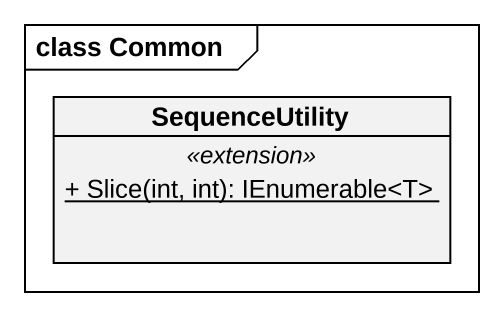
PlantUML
@startuml
mainframe class Common
hide circle
hide empty members
skinparam classAttributeIconSize 0
class SequenceUtility {
  .. <<extension>> ..
  {static} + Slice(int, int): IEnumerable<T>
}
@enduml
